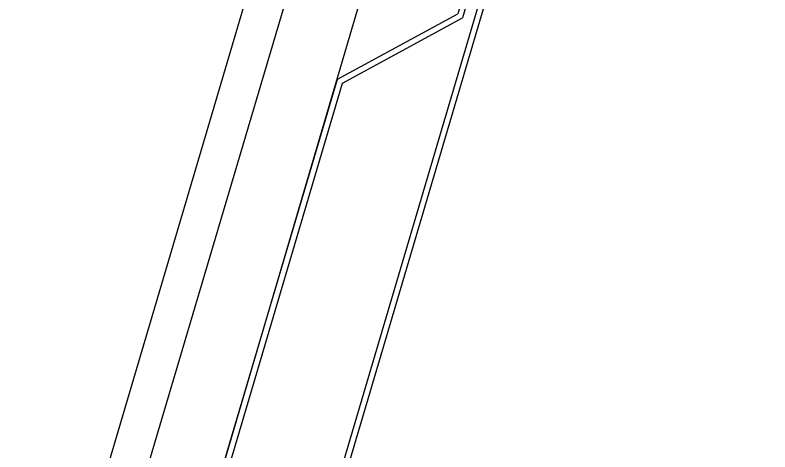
# Model space of a CAD drawing. Header units: millimetres. Extents: x 62878 to 70819, y -67946 to -61850.
# Drawn here: x 67630.6 to 67708.7, y -66676 to -66630.8 of the extents above; entities that cross this region are included whole.
import ezdxf

# ---------------------------------------------------------------- set-up
doc = ezdxf.new("R2010")
doc.units = ezdxf.units.MM
doc.layers.add('DOGRAMA', color=171, linetype='Continuous', lineweight=0)
doc.layers.add('DUV.ALÇ.-yeni', color=20, linetype='Continuous', lineweight=25)
doc.layers.add('DOĞRAMA-yeni', color=40, linetype='Continuous')
doc.layers.add('ÇATI K', color=254, linetype='Continuous')

# ---------------------------------------------------------------- blocks, each defined once
blk = doc.blocks.new('SPANDREL PAN.93')
at = {"layer": 'DOĞRAMA-yeni', "color": 122, "lineweight": -2}
for p, q in [((36488.839, 28164.287), (36488.771, 28164.163)), ((36489.318, 28164.429), (36488.839, 28164.287)), ((36515.706, 28075.131), (36489.318, 28164.429)), ((36515.102, 28075.057), (36488.771, 28164.163)), ((36491.172, 28162.391), (36491.747, 28162.561)), ((36491.172, 28162.391), (36493.028, 28156.111)), ((36491.747, 28162.561), (36493.533, 28156.519)), ((36505.957, 28149.763), (36493.533, 28156.519)), ((36505.452, 28149.355), (36493.028, 28156.111)), ((36521.7, 28096.485), (36505.957, 28149.763)), ((36521.054, 28096.553), (36505.452, 28149.355)), ((36514.298, 28084.129), (36521.054, 28096.553)), ((36514.944, 28084.061), (36521.7, 28096.485)), ((36516.154, 28077.849), (36514.298, 28084.129)), ((36516.729, 28078.019), (36514.944, 28084.061)), ((36516.729, 28078.019), (36516.154, 28077.849)), ((36515.227, 28074.989), (36515.102, 28075.057)), ((36515.706, 28075.131), (36515.227, 28074.989))]:
    blk.add_line(p, q, dxfattribs=at)
for points in [[(36490.04, 28162.056), (36490.338, 28161.05), (36491.45, 28161.378), (36491.153, 28162.385)], [(36490.165, 28161.989), (36490.406, 28161.174), (36491.326, 28161.446), (36491.085, 28162.261)], [(36515.022, 28077.515), (36514.697, 28078.618), (36515.809, 28078.946), (36516.135, 28077.843)], [(36515.09, 28077.639), (36514.821, 28078.55), (36515.741, 28078.822), (36516.011, 28077.911)]]:
    blk.add_lwpolyline(points, close=True, dxfattribs=at)

msp = doc.modelspace()

# ---------------------------------------------------------------- linework, layer by layer
msp.add_lwpolyline([(68896.021, -63031.435), (69030.259, -63071.184), (69185.279, -62547.653), (68892.999, -62461.107, 1.044368), (68063.198, -62298.73, 0.204375), (63106.96, -62494.783, 0.353953), (62932.94, -62997.825), (63753.185, -65779.598), (64154.954, -67142.153), (65336.723, -66792.622), (65336.7, -66829.112), (65270.535, -66829.071, 0.626789), (65270.199, -67369.071), (65531.845, -67369.234, 0.926242), (66130.088, -67369.606), (66391.733, -67369.769, 0.626743), (66392.069, -66829.769), (66326.147, -66829.728), (66326.17, -66793.238), (67506.156, -67144.128), (68467.025, -63899.086), (68625.204, -63946.037), (68896.024, -63031.423)], format="xyb")
at = {"layer": 'DOGRAMA', "lineweight": -2}
msp.add_lwpolyline([(66522.144, -66852.653), (67506.156, -67144.128), (68892.83, -62461.057)], dxfattribs=at)
at = {"layer": 'DUV.ALÇ.-yeni', "ltscale": 5}
msp.add_line((67507.291, -67126.39), (67658.913, -66614.261), dxfattribs=at)
at = {"layer": 'ÇATI K', "color": 0}
msp.add_line((67736.638, -66390.566), (67512.594, -67150.633), dxfattribs=at)

# ---------------------------------------------------------------- block references
at = {"layer": 'DOĞRAMA-yeni', "xscale": -1, "rotation": 359.9643240394448}
msp.add_blockref('SPANDREL PAN.93', (104152.364, -94809.961), dxfattribs=at)

doc.saveas('drawing.dxf')
